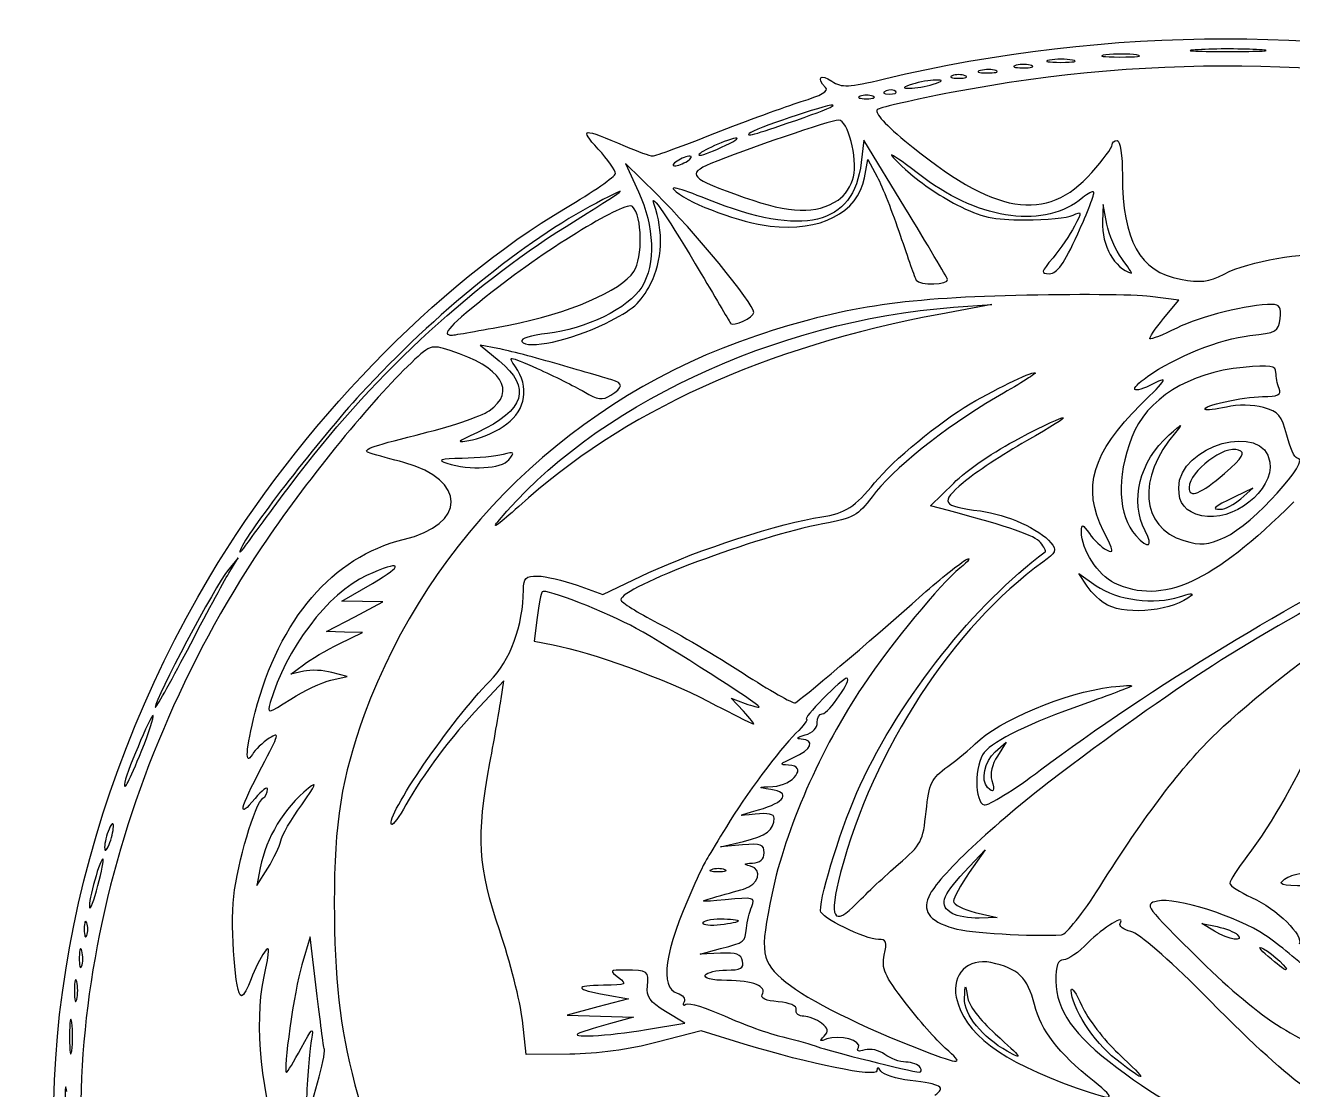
# Model space of a CAD drawing. Extents: x -1 to 102, y -1 to 95.
# Drawn here: x -1.2 to 64.3, y 40.4 to 95.4 of the extents above; entities that cross this region are included whole.
import ezdxf

# ---------------------------------------------------------------- set-up
doc = ezdxf.new("R2010")
doc.units = 0
doc.layers.get('0').update_dxf_attribs({"linetype": 'CONTINUOUS'})

msp = doc.modelspace()

# ---------------------------------------------------------------- linework, layer by layer
at = {"color": 7}
for points in [[(56.238788, 93.86887)], [(62.594419, 94.139616)], [(48.963043, 93.059617)], [(50.815126, 93.3242)], [(52.926758, 93.60196)], [(47.370508, 92.796713)], [(42.608008, 91.73838)], [(43.793122, 91.987588)], [(45.716862, 92.356901)], [(39.058437, 90.642324)], [(35.001237, 89.200932)], [(33.016862, 88.388151)], [(40.809159, 86.370986)], [(53.196535, 84.617839)], [(55.475, 83.347013)], [(46.466514, 82.272523)], [(28.783529, 79.999881)], [(23.785316, 79.914446)], [(23.690298, 74.804548)], [(23.790195, 72.955909)], [(60.78597, 72.24743)], [(12.575632, 71.751553)], [(61.628697, 70.938738)], [(23.211133, 69.742126)], [(59.607487, 70.061808)], [(56.68301, 69.272004)], [(9.311684, 67.089195)], [(54.741268, 65.439449)], [(14.590706, 61.55948)], [(35.911224, 59.962537)], [(4.811846, 57.939461)], [(48.539085, 56.020793)], [(3.346335, 53.99232)], [(11.99394, 53.258045)], [(2.821516, 52.272528)], [(34.273633, 51.786298)], [(46.70905, 49.515591)], [(1.971256, 49.031382)], [(33.810612, 49.018365)], [(60.268945, 48.592833)], [(1.714811, 47.571139)], [(63.04707, 47.278462)], [(1.449246, 45.988674)], [(1.191785, 43.872007)], [(30.900195, 43.506588)], [(49.55332, 42.393539)], [(55.163376, 41.98108)], [(45.055404, 41.556903)], [(13.893328, 40.763153)], [(54.045374, 40.82183)]]:
    msp.add_lwpolyline(points, close=True, dxfattribs=at)
for points in [[(44.261654, 85.989222), (42.144987, 89.47155), (42.005335, 88.311669)], [(42.173398, 87.520495), (42.352092, 88.473023), (42.832266, 87.570691)], [(31.437363, 86.668359), (29.812501, 88.255859), (30.486054, 86.800651)], [(54.703758, 85.13295), (54.508966, 86.139193), (54.478539, 85.266158)], [(57.633661, 80.247506), (58.423334, 81.205516), (56.948446, 81.389791)], [(46.775195, 80.830695), (48.75957, 80.977383), (46.113737, 80.481552)], [(23.227278, 78.699576), (22.301236, 78.875017), (23.293423, 78.056071)], [(46.510612, 70.328099), (45.58457, 70.576153), (46.784178, 71.750013)], [(61.628697, 70.938738), (62.25332, 71.480992), (61.327279, 71.037381)], [(9.311684, 67.089195), (9.796324, 67.882942), (9.244419, 67.221484)], [(27.32832, 66.46518), (28.651237, 65.995463), (31.032487, 67.119095)], [(53.682934, 66.422257), (53.257487, 67.078236), (54.151186, 66.446315)], [(15.025194, 63.442371), (16.215819, 64.029939), (15.289778, 64.050709), (14.363736, 64.071452), (15.818944, 64.840236), (17.274153, 65.60902), (16.215819, 65.629525), (15.157486, 65.650031), (16.744986, 66.564751)], [(25.257796, 64.801872), (25.097099, 63.572882), (26.080417, 63.389476)], [(13.185396, 62.02508), (12.511653, 61.872709), (13.173111, 62.363757)], [(14.590706, 61.559456), (15.422069, 61.74777), (14.640604, 61.962609)], [(23.39074, 60.606903), (23.528493, 61.532945), (22.280781, 60.210028)], [(35.911224, 59.962537), (35.273758, 60.641084), (35.997393, 60.36596)], [(48.93282, 57.853916), (49.502944, 58.357945), (49.043169, 57.643294)], [(35.861133, 53.047614), (34.736654, 52.947012), (35.927279, 53.232979)], [(47.328778, 51.643187), (48.411524, 52.801695), (47.593361, 51.625093)], [(10.937318, 51.875653), (10.753615, 50.949611), (11.325938, 51.855423)], [(47.899675, 49.563769), (49.024154, 49.293367), (48.098112, 49.269634)], [(60.268945, 48.592833), (59.607487, 48.995431), (60.401237, 48.82932)], [(13.850421, 45.525653), (13.523128, 48.303778), (13.086608, 46.84857)], [(34.730036, 47.456998), (33.67832, 47.403967), (34.736654, 47.690492)], [(28.813136, 45.305356), (29.974154, 45.100179), (28.386654, 44.677719), (26.799154, 44.255256), (28.518945, 44.205337), (30.238737, 44.155421), (29.048112, 43.826398)], [(26.932834, 42.237369), (24.685261, 42.218372), (24.488382, 43.98836)], [(30.900195, 43.506588), (32.88457, 43.835566), (31.87994, 44.4495)], [(35.95597, 42.764101), (33.735701, 43.449446), (31.458053, 42.852906)]]:
    msp.add_lwpolyline(points, dxfattribs=at)
for points in [[(43.20332, 92.634962), (54.710243, 95.396348), (67.405782, 95.398237), (77.224197, 92.640023)], [(77.238611, 91.186665), (68.509515, 93.716258), (57.292528, 93.985664), (46.646822, 91.921408)], [(54.651288, 93.87157), (54.175739, 93.812684), (54.501029, 93.763289), (55.374154, 93.761804)], [(56.238788, 93.86887), (55.841212, 93.929241), (55.126837, 93.930456), (54.651288, 93.87157)], [(55.374154, 93.761804), (56.247279, 93.76032), (56.636364, 93.808499), (56.238788, 93.86887)], [(59.419419, 94.140568), (58.504209, 94.088754), (59.184154, 94.045933), (60.930404, 94.04541)], [(62.594419, 94.139616), (61.763376, 94.191952), (60.334626, 94.19238), (59.419419, 94.140568)], [(60.930404, 94.04541), (62.676654, 94.044886), (63.425459, 94.087279), (62.594419, 94.139616)], [(48.169293, 93.069421), (47.911861, 93.002337), (48.058425, 92.943039), (48.494987, 92.937647)], [(48.963043, 93.059618), (48.783912, 93.132093), (48.426725, 93.136505), (48.169293, 93.069421)], [(48.494987, 92.937647), (48.93155, 92.932255), (49.142174, 92.987141), (48.963043, 93.059617)], [(50.021376, 93.334004), (49.763945, 93.266921), (49.910508, 93.207623), (50.34707, 93.20223)], [(50.815126, 93.324201), (50.635995, 93.396677), (50.278808, 93.401088), (50.021376, 93.334004)], [(50.34707, 93.20223), (50.783633, 93.196838), (50.994257, 93.251725), (50.815126, 93.3242)], [(51.736133, 93.60196), (51.408711, 93.538896), (51.676602, 93.487298), (52.331445, 93.487298)], [(52.926758, 93.60196), (52.599336, 93.665024), (52.063555, 93.665024), (51.736133, 93.60196)], [(52.331445, 93.487298), (52.986289, 93.487298), (53.25418, 93.538896), (52.926758, 93.60196)], [(40.164107, 92.194655), (39.669847, 92.688916), (39.889583, 92.902442), (40.491341, 92.512639)], [(40.491341, 92.512639), (41.019034, 92.170814), (41.327078, 92.184708), (43.20332, 92.634962)], [(45.849154, 92.568737), (45.558112, 92.568737), (45.022331, 92.473411), (44.658529, 92.356901)], [(45.716862, 92.356901), (46.240626, 92.52464), (46.268166, 92.568737), (45.849154, 92.568737)], [(46.70905, 92.796713), (46.527149, 92.723314), (46.675977, 92.663261), (47.039779, 92.663261)], [(47.370508, 92.796713), (47.188607, 92.870112), (46.890951, 92.870112), (46.70905, 92.796713)], [(47.039779, 92.663261), (47.403581, 92.663261), (47.552409, 92.723314), (47.370508, 92.796713)], [(38.907336, 91.457624), (39.937161, 91.774336), (40.345159, 92.013605), (40.164107, 92.194655)], [(41.94655, 91.73838), (41.764648, 91.664981), (41.913477, 91.604927), (42.277279, 91.604927)], [(42.608008, 91.73838), (42.426107, 91.811778), (42.128451, 91.811778), (41.94655, 91.73838)], [(42.277279, 91.604927), (42.641081, 91.604927), (42.789909, 91.664981), (42.608008, 91.73838)], [(46.646822, 91.921408), (44.757208, 91.555002), (43.058699, 91.169894), (42.872361, 91.065614)], [(43.286003, 92.008476), (43.074937, 91.924014), (43.13763, 91.861319), (43.445856, 91.848623)], [(43.793122, 91.987587), (43.705201, 92.075506), (43.476997, 92.084905), (43.286003, 92.008476)], [(43.445856, 91.848623), (43.724769, 91.837135), (43.88104, 91.899669), (43.793122, 91.987588)], [(44.658529, 92.356901), (44.134765, 92.189162), (44.107224, 92.145065), (44.526237, 92.145065)], [(44.526237, 92.145065), (44.817279, 92.145065), (45.35306, 92.240391), (45.716862, 92.356901)], [(34.432311, 89.820704), (36.054908, 90.463087), (38.068671, 91.199701), (38.907336, 91.457624)], [(40.537683, 91.278874), (40.171516, 91.304231), (36.42002, 90.030861), (36.215069, 89.811648)], [(39.058437, 90.642324), (40.028434, 90.981594), (40.694097, 91.268042), (40.537683, 91.278874)], [(42.872361, 91.065614), (42.641943, 90.936665), (43.088375, 90.414603), (44.267908, 89.433644)], [(40.83748, 90.504818), (40.447531, 90.504818), (35.915346, 88.959214), (34.238814, 88.254487)], [(36.215069, 89.811648), (36.034464, 89.618478), (36.621609, 89.790008), (39.058437, 90.642324)], [(41.608989, 87.563296), (41.826233, 88.552406), (41.31415, 90.504818), (40.83748, 90.504818)], [(28.406574, 89.009412), (27.401954, 90.106204), (27.567377, 90.123207), (29.80935, 89.153597)], [(31.224799, 88.652734), (31.366336, 88.652734), (32.809717, 89.17832), (34.432311, 89.820704)], [(29.80935, 89.153597), (30.446311, 88.878122), (31.083263, 88.652734), (31.224799, 88.652734)], [(35.398112, 89.545208), (34.648947, 89.358695), (33.273611, 88.669139), (33.67832, 88.68295)], [(33.67832, 88.68295), (33.823841, 88.687916), (34.419154, 88.921008), (35.001237, 89.200932)], [(35.001237, 89.200932), (35.58332, 89.480856), (35.761914, 89.63578), (35.398112, 89.545208)], [(44.267908, 89.433644), (48.887303, 85.591924), (51.583561, 85.136353), (53.929272, 87.80122)], [(53.929272, 87.80122), (54.505675, 88.45605), (54.977279, 89.094119), (54.977279, 89.219152)], [(54.977279, 89.219152), (54.977279, 89.344185), (55.096341, 89.446484), (55.241862, 89.446484)], [(55.241862, 89.446484), (55.391973, 89.446484), (55.507083, 88.673799), (55.507922, 87.660547)], [(29.300316, 87.741135), (29.307115, 87.894598), (28.904941, 88.465323), (28.406574, 89.009412)], [(33.149154, 88.644631), (33.003633, 88.644631), (32.705977, 88.529215), (32.487695, 88.388151)], [(33.016862, 88.388151), (33.235143, 88.529215), (33.294675, 88.644631), (33.149154, 88.644631)], [(45.244742, 87.52057), (43.317247, 88.972247), (43.110264, 89.06543), (44.295782, 87.947785)], [(32.487695, 88.388151), (32.269414, 88.247087), (32.209883, 88.131671), (32.355404, 88.131671)], [(32.355404, 88.131671), (32.500925, 88.131671), (32.798581, 88.247087), (33.016862, 88.388151)], [(34.238814, 88.254487), (32.937048, 87.707291), (33.132757, 87.508537), (35.958994, 86.507554)], [(42.005335, 88.311669), (41.612214, 85.04659), (39.012035, 84.420031), (34.071068, 86.399768)], [(44.295782, 87.947785), (44.896638, 87.381331), (46.087263, 86.564599), (46.941616, 86.132824)], [(26.720628, 85.952601), (28.132648, 86.782831), (29.293508, 87.587671), (29.300316, 87.741135)], [(26.745906, 85.011506), (30.031875, 87.060628), (30.256284, 87.233023), (28.317653, 86.218948)], [(34.071068, 86.399768), (32.482779, 87.036159), (32.003521, 87.153304), (32.432397, 86.800305)], [(37.289258, 85.026913), (39.892004, 84.718656), (41.833747, 85.710008), (42.173398, 87.520495)], [(40.809159, 86.370986), (41.154771, 86.59744), (41.514694, 87.13398), (41.608989, 87.563296)], [(42.832266, 87.570691), (43.096363, 87.074409), (43.631292, 85.715859), (44.021002, 84.551693)], [(53.457546, 86.497411), (51.531319, 84.888128), (48.18679, 85.304792), (45.244742, 87.52057)], [(55.507922, 87.660547), (55.510726, 84.267177), (56.397448, 82.678549), (58.508895, 82.284088)], [(30.486054, 86.800651), (31.317898, 85.00346), (31.385137, 83.064231), (30.657006, 81.870124)], [(31.301201, 86.139193), (31.008487, 86.944945), (32.071527, 85.383674), (33.733221, 82.567318)], [(36.456445, 80.557713), (36.456445, 81.010768), (33.321345, 84.827698), (31.437363, 86.668359)], [(32.432397, 86.800305), (33.249518, 86.127751), (35.772418, 85.20656), (37.289258, 85.026913)], [(35.958994, 86.507554), (38.339416, 85.664466), (39.673541, 85.626901), (40.809159, 86.370986)], [(53.196535, 84.617839), (53.713306, 85.745625), (54.087988, 86.717239), (54.029155, 86.77698)], [(54.029155, 86.77698), (53.970325, 86.836722), (53.7131, 86.710916), (53.457546, 86.497411)], [(8.32627, 66.916385), (12.975234, 74.707234), (20.053545, 82.032537), (26.720628, 85.952601)], [(28.317653, 86.218948), (24.626016, 84.287895), (19.934864, 80.487063), (16.142691, 76.354635)], [(30.184124, 86.035055), (29.853379, 86.3658), (25.900839, 83.963883), (22.927367, 81.625199)], [(30.25063, 82.680628), (30.726864, 83.407453), (30.684692, 85.534487), (30.184124, 86.035055)], [(31.115929, 82.038151), (31.728008, 83.227746), (31.797784, 84.772244), (31.301201, 86.139193)], [(46.466514, 82.272523), (46.418008, 82.401427), (45.42582, 84.073942), (44.261654, 85.989222)], [(46.941616, 86.132824), (48.251372, 85.470897), (48.806195, 85.347595), (50.479362, 85.346611)], [(50.479362, 85.346611), (51.570768, 85.345976), (52.68413, 85.452095), (52.953497, 85.582448)], [(52.953497, 85.582448), (53.418632, 85.807538), (53.422442, 85.779202), (53.02925, 85.018854)], [(54.478539, 85.266158), (54.43501, 84.017151), (55.095603, 82.836885), (55.977388, 82.588206)], [(12.575632, 71.751553), (16.485951, 76.998931), (21.657939, 81.838663), (26.745906, 85.011506)], [(44.021002, 84.551693), (44.410709, 83.387526), (44.780136, 82.345729), (44.841951, 82.236589)], [(51.741509, 82.567318), (52.127208, 82.567318), (52.49345, 83.08345), (53.196535, 84.617839)], [(53.02925, 85.018854), (52.801546, 84.578524), (52.30268, 83.846794), (51.920659, 83.392786)], [(55.475, 83.347013), (55.157952, 83.775845), (54.810893, 84.579517), (54.703758, 85.13295)], [(51.920659, 83.392786), (51.283825, 82.635953), (51.268929, 82.567318), (51.741509, 82.567318)], [(55.977388, 82.588206), (56.018123, 82.576718), (55.79205, 82.91818), (55.475, 83.347013)], [(60.765534, 82.550697), (62.093525, 83.228188), (64.882919, 83.708008), (66.277606, 83.498861)], [(23.785316, 79.914446), (26.873668, 80.513123), (29.592664, 81.676443), (30.25063, 82.680628)], [(33.733221, 82.567318), (34.548889, 81.18487), (35.232605, 80.028733), (35.252591, 79.998124)], [(58.508895, 82.284088), (59.554496, 82.088748), (59.95212, 82.135725), (60.765534, 82.550697)], [(28.783529, 79.999881), (30.20908, 80.702502), (30.608132, 81.051231), (31.115929, 82.038151)], [(44.841951, 82.236589), (45.001736, 81.954471), (46.57312, 81.989229), (46.466514, 82.272523)], [(22.927367, 81.625199), (20.714331, 79.884609), (20.253382, 79.392318), (20.836646, 79.392318)], [(30.657006, 81.870124), (30.004745, 80.80044), (27.707783, 79.671485), (25.778554, 79.472371)], [(49.999897, 81.440628), (43.99176, 81.29416), (41.001143, 80.829863), (36.589309, 79.358618)], [(56.948446, 81.389791), (56.137257, 81.491142), (53.010409, 81.514019), (49.999897, 81.440628)], [(23.211133, 69.742126), (28.083214, 75.681274), (37.581978, 80.151119), (46.775195, 80.830695)], [(63.245529, 80.979818), (62.037285, 80.979818), (59.501005, 80.351913), (58.314095, 79.758947)], [(63.659956, 80.252214), (63.725055, 80.817971), (63.632871, 80.979818), (63.245529, 80.979818)], [(46.113737, 80.481552), (36.98562, 78.770935), (29.656651, 75.4299), (24.296684, 70.535876)], [(24.456013, 79.066073), (24.727314, 78.627096), (26.988027, 79.114921), (28.783529, 79.999881)], [(35.252591, 79.998124), (35.378954, 79.8046), (36.456445, 80.305451), (36.456445, 80.557713)], [(56.932346, 79.20114), (56.88375, 79.249736), (57.199342, 79.7206), (57.633661, 80.247506)], [(62.098973, 79.365752), (63.467906, 79.51296), (63.582375, 79.577967), (63.659956, 80.252214)], [(36.589309, 79.358618), (27.187991, 76.223494), (19.682065, 68.973155), (16.31694, 59.776553)], [(20.836646, 79.392318), (20.977007, 79.392318), (22.303908, 79.627275), (23.785316, 79.914446)], [(25.778554, 79.472371), (24.936441, 79.385458), (24.36678, 79.210452), (24.456013, 79.066073)], [(56.80084, 77.255341), (58.207794, 78.257181), (60.581051, 79.202523), (62.098973, 79.365752)], [(58.314095, 79.758947), (57.602729, 79.403557), (56.980942, 79.152544), (56.932346, 79.20114)], [(20.753513, 78.595698), (19.744485, 78.918543), (19.723848, 78.910808), (18.545081, 77.76789)], [(26.402278, 77.869768), (25.165351, 78.22967), (23.736601, 78.603084), (23.227278, 78.699576)], [(22.764249, 75.481003), (24.22672, 76.5016), (23.427075, 77.740277), (20.753513, 78.595698)], [(23.293423, 78.056071), (24.973901, 76.669016), (24.622471, 75.520863), (22.164187, 74.366765)], [(24.13497, 77.750725), (23.722125, 78.340144), (23.72857, 78.339644), (25.25945, 77.663458)], [(18.545081, 77.76789), (16.48353, 75.769039), (13.200556, 71.703397), (11.016929, 68.445018)], [(23.690298, 74.804548), (24.670371, 75.540774), (24.849872, 76.73006), (24.13497, 77.750725)], [(25.25945, 77.663458), (26.106286, 77.289412), (27.190245, 76.753055), (27.668244, 76.471554)], [(29.114258, 77.082375), (28.859596, 77.155538), (27.639206, 77.509865), (26.402278, 77.869768)], [(47.638922, 75.840473), (49.152188, 76.727373), (51.008529, 77.603139), (51.008529, 77.430152)], [(51.008529, 77.430152), (51.008529, 77.384458), (50.077799, 76.806281), (48.940241, 76.145315)], [(61.746985, 77.722873), (58.933855, 77.460179), (56.742248, 76.086908), (55.990067, 74.115566)], [(63.443945, 77.467842), (63.443945, 77.816272), (63.176917, 77.856403), (61.746985, 77.722873)], [(63.604545, 76.635832), (63.516214, 76.866016), (63.443945, 77.24042), (63.443945, 77.467842)], [(29.057306, 76.284462), (29.699524, 76.685533), (29.715518, 76.909634), (29.114258, 77.082375)], [(57.135503, 76.891587), (55.985839, 76.308354), (55.782025, 76.529882), (56.80084, 77.255341)], [(56.466743, 75.810425), (57.807103, 77.130613), (57.898763, 77.278794), (57.135503, 76.891587)], [(16.142691, 76.354635), (14.002765, 74.022702), (10.459333, 69.466312), (9.965916, 68.412109)], [(27.668244, 76.471554), (28.386397, 76.048621), (28.627636, 76.016128), (29.057306, 76.284462)], [(48.940241, 76.145315), (46.324647, 74.625551), (43.583429, 72.431082), (42.562719, 71.039821)], [(59.788541, 75.551193), (59.602576, 75.737158), (61.725027, 76.214368), (62.744649, 76.215842)], [(62.744649, 76.215842), (63.566183, 76.217033), (63.733833, 76.298914), (63.604545, 76.635832)], [(18.99841, 74.226773), (20.669439, 74.637329), (22.364067, 75.201733), (22.764249, 75.481003)], [(42.699006, 71.757161), (43.632173, 72.910144), (46.052169, 74.910502), (47.638922, 75.840473)], [(50.131872, 74.041429), (53.009702, 75.53864), (53.268224, 75.463891), (50.540486, 73.923282)], [(54.537509, 69.264347), (53.401288, 71.508672), (53.933828, 73.315637), (56.466743, 75.810425)], [(60.884715, 75.677847), (60.335933, 75.554076), (59.842654, 75.497082), (59.788541, 75.551193)], [(62.794788, 75.650991), (62.260977, 75.798383), (61.468558, 75.809525), (60.884715, 75.677847)], [(64.003793, 74.220707), (63.746261, 75.24346), (63.58658, 75.432366), (62.794788, 75.650991)], [(21.904361, 73.984315), (22.413684, 74.080171), (23.217356, 74.449276), (23.690298, 74.804548)], [(57.920295, 74.232943), (58.600919, 74.838926), (58.678538, 74.870221), (58.248412, 74.365234)], [(58.416862, 71.499241), (58.416862, 73.706027), (62.831633, 74.947938), (63.133624, 72.826105)], [(16.61716, 73.292461), (16.103268, 73.439394), (16.621897, 73.642888), (18.99841, 74.226773)], [(22.164187, 74.366765), (21.017978, 73.82865), (21.009289, 73.81586), (21.904361, 73.984315)], [(46.784178, 71.750013), (47.443964, 72.395636), (48.950425, 73.426773), (50.131872, 74.041429)], [(55.990067, 74.115566), (55.189477, 72.017349), (55.270522, 70.065164), (56.200897, 69.03711)], [(56.68301, 69.272004), (55.875177, 70.820617), (56.385402, 72.866378), (57.920295, 74.232943)], [(58.248412, 74.365234), (56.238606, 72.005634), (56.436316, 69.450381), (58.680726, 68.77794)], [(64.542998, 73.042318), (64.409632, 73.042318), (64.166991, 73.572593), (64.003793, 74.220707)], [(23.790195, 72.955909), (24.116233, 73.353447), (24.085763, 73.380838), (23.491861, 73.224105)], [(50.540486, 73.923282), (49.337177, 73.243661), (47.867533, 72.272363), (47.274607, 71.764842)], [(61.511532, 73.455865), (60.787457, 73.733718), (58.975866, 72.362921), (58.954442, 71.520964)], [(60.78597, 72.24743), (61.760304, 73.102833), (61.885994, 73.31217), (61.511532, 73.455865)], [(18.362799, 72.808995), (17.764039, 72.971586), (16.978502, 73.189145), (16.61716, 73.292461)], [(18.332478, 68.828042), (21.621678, 69.619994), (21.63919, 71.919307), (18.362799, 72.808995)], [(21.375194, 73.019557), (20.245074, 72.996268), (20.067753, 72.942247), (20.581444, 72.777734)], [(20.581444, 72.777734), (21.785658, 72.392078), (23.40135, 72.481793), (23.790195, 72.955909)], [(23.491861, 73.224105), (23.128059, 73.128096), (22.175559, 73.03605), (21.375194, 73.019557)], [(63.133624, 72.826105), (63.340552, 71.372193), (61.185721, 69.682924), (59.607487, 70.061808)], [(60.815376, 68.949062), (62.215593, 69.580472), (65.368204, 73.042318), (64.542998, 73.042318)], [(58.954442, 71.520964), (58.93952, 70.934364), (59.579465, 71.188195), (60.78597, 72.24743)], [(10.188905, 68.531637), (10.44777, 68.888417), (11.521796, 70.33738), (12.575632, 71.751553)], [(39.966575, 70.00418), (41.16115, 70.183318), (41.710412, 70.535695), (42.699006, 71.757161)], [(47.274607, 71.764842), (46.058167, 70.723615), (46.15447, 70.565733), (48.165105, 70.304924)], [(59.607487, 70.061808), (58.75447, 70.26659), (58.416862, 70.674183), (58.416862, 71.499241)], [(42.562719, 71.039821), (41.846561, 70.063676), (41.609955, 69.933329), (40.02364, 69.641039)], [(64.365111, 70.771151), (60.155175, 66.578385), (57.571733, 65.409389), (55.103855, 66.580472)], [(61.327279, 71.037381), (60.177421, 70.486554), (60.074146, 70.396484), (60.592412, 70.396484)], [(60.592412, 70.396484), (60.818824, 70.396484), (61.285152, 70.640499), (61.628697, 70.938738)], [(24.296684, 70.535876), (23.344708, 69.666656), (22.85621, 69.309469), (23.211133, 69.742126)], [(51.275951, 68.673274), (50.978697, 69.031443), (49.721532, 69.46801), (46.510612, 70.328099)], [(48.165105, 70.304924), (49.53912, 70.126694), (51.228916, 69.367551), (51.809917, 68.66749)], [(40.02364, 69.641039), (36.658881, 69.021058), (29.57503, 66.359966), (29.578414, 65.717227)], [(31.032487, 67.119095), (33.493104, 68.280179), (37.847855, 69.686459), (39.966575, 70.00418)], [(53.389779, 69.238572), (53.389779, 69.659993), (53.441293, 69.646929), (53.800222, 69.134487)], [(10.681001, 59.907255), (11.916761, 64.70977), (14.698609, 67.953099), (18.332478, 68.828042)], [(55.103855, 66.580472), (54.228651, 66.995786), (53.389779, 68.296663), (53.389779, 69.238572)], [(53.800222, 69.134487), (54.025967, 68.81219), (54.423384, 68.434654), (54.683369, 68.295512)], [(54.683369, 68.295512), (55.09291, 68.076334), (55.07342, 68.205787), (54.537509, 69.264347)], [(56.200897, 69.03711), (56.857847, 68.311189), (57.118078, 68.43798), (56.68301, 69.272004)], [(58.680726, 68.77794), (59.585074, 68.506991), (59.889086, 68.531362), (60.815376, 68.949062)], [(11.016929, 68.445018), (3.002988, 56.486713), (-0.212948, 41.591521), (2.721543, 30.023422)], [(9.965916, 68.412109), (9.804965, 68.068227), (9.883044, 68.110079), (10.188905, 68.531637)], [(41.953204, 56.144713), (44.032255, 60.644807), (47.909567, 65.532257), (51.509253, 68.190345)], [(51.273101, 56.922607), (56.981294, 61.192749), (64.563117, 65.799041), (70.194509, 68.418197)], [(51.509253, 68.190345), (51.566371, 68.23252), (51.461384, 68.449841), (51.275951, 68.673274)], [(51.809917, 68.66749), (52.135635, 68.27502), (52.086896, 68.156812), (51.395342, 67.661988)], [(60.38228, 58.847493), (64.00455, 62.337704), (71.759982, 67.623552), (74.443529, 68.431182)], [(16.744986, 66.564751), (18.445669, 67.544685), (18.253505, 67.799003), (16.435937, 66.973757)], [(51.395342, 67.661988), (46.777272, 64.357668), (42.599221, 57.948679), (40.940712, 51.624939)], [(45.172815, 65.983683), (46.126884, 66.830863), (47.145612, 67.644193), (47.436654, 67.791087)], [(47.436654, 67.791087), (47.727695, 67.937983), (47.580524, 67.743517), (47.109602, 67.358945)], [(69.308594, 67.505556), (62.202806, 63.799291), (58.987841, 61.763256), (52.199143, 56.670154)], [(1.011004, 31.195338), (-1.206118, 42.074931), (1.558503, 55.574798), (8.32627, 66.916385)], [(9.244419, 67.221484), (8.654639, 66.514636), (5.495667, 60.558664), (5.506907, 60.174727)], [(7.170329, 63.120445), (8.081522, 64.866695), (9.045132, 66.652632), (9.311684, 67.089195)], [(16.435937, 66.973757), (14.450781, 66.072422), (12.232229, 63.146821), (11.452131, 60.401629)], [(24.546062, 66.229299), (24.54958, 66.848355), (24.658742, 66.955263), (25.277798, 66.945899)], [(25.277798, 66.945899), (25.677981, 66.93984), (26.600716, 66.723522), (27.32832, 66.46518)], [(47.109602, 67.358945), (46.092176, 66.528074), (43.592679, 63.49193), (42.088194, 61.259434)], [(22.809511, 61.511934), (23.851062, 62.553604), (24.535748, 64.413564), (24.546062, 66.229299)], [(30.371029, 64.238169), (28.876919, 65.068098), (25.665548, 66.320331), (25.507174, 66.134768)], [(54.741268, 65.439449), (54.393179, 65.619204), (53.916929, 66.061468), (53.682934, 66.422257)], [(54.151186, 66.446315), (55.205416, 65.700889), (57.202284, 65.43552), (58.459473, 65.873778)], [(25.507174, 66.134768), (25.4584, 66.077618), (25.34618, 65.477816), (25.257796, 64.801872)], [(29.578414, 65.717227), (29.578943, 65.598683), (30.442241, 65.058184), (31.496643, 64.516116)], [(38.587445, 60.397223), (38.817558, 60.480408), (42.347422, 63.474843), (45.172815, 65.983683)], [(59.07228, 65.941869), (58.226478, 65.17092), (55.805173, 64.890036), (54.741268, 65.439449)], [(58.459473, 65.873778), (58.938716, 66.040844), (59.21448, 66.071485), (59.07228, 65.941869)], [(36.721029, 60.189372), (36.721029, 60.330837), (32.093297, 63.281504), (30.371029, 64.238169)], [(31.496643, 64.516116), (32.551045, 63.974046), (34.529654, 62.80813), (35.893555, 61.925187)], [(5.506907, 60.174727), (5.510585, 60.048622), (6.259138, 61.374195), (7.170329, 63.120445)], [(13.173111, 62.363757), (13.536913, 62.633834), (14.370351, 63.119209), (15.025194, 63.442371)], [(26.080417, 63.389476), (28.013425, 63.028931), (31.863993, 61.626927), (34.075195, 60.478548)], [(14.640604, 61.962609), (14.210799, 62.08077), (13.555955, 62.108882), (13.185396, 62.02508)], [(35.893555, 61.925187), (37.257456, 61.042246), (38.469705, 60.354662), (38.587445, 60.397223)], [(39.991572, 59.824353), (40.321902, 59.836629), (41.582327, 61.665236), (41.260461, 61.665236)], [(41.260461, 61.665236), (41.151172, 61.665236), (40.596709, 61.188986), (40.02832, 60.606903)], [(12.520178, 60.58531), (13.20172, 61.017531), (14.133459, 61.455906), (14.590706, 61.55948)], [(17.727863, 54.111874), (17.365016, 54.474721), (20.855542, 59.55774), (22.809511, 61.511934)], [(42.088194, 61.259434), (39.92344, 58.047168), (38.069938, 53.818049), (37.395756, 50.552736)], [(47.899489, 58.270513), (49.111683, 59.47995), (52.548502, 60.918236), (54.932985, 61.213981)], [(55.981825, 61.25867), (55.928204, 61.205049), (54.817042, 60.784846), (53.512577, 60.324884)], [(54.932985, 61.213981), (55.563466, 61.292182), (56.035443, 61.31229), (55.981825, 61.25867)], [(11.452131, 60.401629), (11.285738, 59.816077), (11.315217, 59.821146), (12.520178, 60.58531)], [(22.813506, 57.299611), (23.055222, 58.609299), (23.314976, 60.09758), (23.39074, 60.606903)], [(34.075195, 60.478548), (35.312122, 59.836156), (36.374673, 59.304584), (36.436419, 59.297274)], [(35.997393, 60.36596), (36.395393, 60.21464), (36.721029, 60.135177), (36.721029, 60.189372)], [(40.02832, 60.606903), (39.459932, 60.02482), (39.077498, 59.54857), (39.178465, 59.54857)], [(53.512577, 60.324884), (50.743556, 59.348513), (48.872389, 58.442921), (48.367844, 57.834982)], [(5.400163, 59.736797), (5.301757, 59.835201), (3.912694, 56.527152), (3.912694, 56.194396)], [(4.811846, 57.939461), (5.189954, 58.873459), (5.454697, 59.682261), (5.400163, 59.736797)], [(10.529185, 57.728186), (10.125325, 57.036978), (10.193231, 58.011634), (10.681001, 59.907255)], [(16.31694, 59.776553), (15.142249, 56.566223), (14.759899, 54.172628), (14.765852, 50.06644)], [(22.280781, 60.210028), (20.810341, 58.650955), (19.335807, 56.683624), (18.465579, 55.119759)], [(36.436419, 59.297274), (36.498168, 59.289971), (36.261828, 59.589334), (35.911224, 59.962537)], [(39.726989, 59.368457), (39.706775, 59.613041), (39.82584, 59.818193), (39.991572, 59.824353)], [(39.178465, 59.54857), (39.279436, 59.54857), (39.032744, 59.221148), (38.630262, 58.820965)], [(39.102279, 58.733373), (39.496132, 58.846739), (39.74887, 59.103673), (39.726989, 59.368457)], [(11.401564, 58.564291), (11.059479, 58.340149), (10.666909, 57.963903), (10.529185, 57.728186)], [(11.017781, 57.077382), (11.926897, 58.789795), (11.963772, 58.932665), (11.401564, 58.564291)], [(38.630262, 58.820965), (37.747271, 57.943017), (36.020428, 55.623203), (35.035876, 53.99232)], [(38.506966, 57.561779), (39.437702, 57.966314), (39.648794, 58.474179), (38.903841, 58.51661)], [(38.903841, 58.51661), (38.6076, 58.53349), (38.679078, 58.611561), (39.102279, 58.733373)], [(54.332206, 50.883465), (56.646395, 54.560322), (58.594998, 57.125373), (60.38228, 58.847493)], [(65.429008, 58.607627), (64.75838, 56.832696), (63.246839, 54.167339), (61.939929, 52.455191)], [(3.912694, 56.194396), (3.912694, 55.839868), (4.142175, 56.285238), (4.811846, 57.939461)], [(46.483894, 57.107757), (47.007912, 57.493292), (47.644931, 58.016532), (47.899489, 58.270513)], [(48.367844, 57.834982), (47.856902, 57.219334), (47.853111, 55.221574), (48.362685, 55.120789)], [(48.539085, 56.020793), (48.173013, 56.386862), (48.383883, 57.36862), (48.93282, 57.853916)], [(10.667763, 55.447528), (9.733911, 54.308256), (9.860435, 54.897409), (11.017781, 57.077382)], [(23.315712, 48.618569), (22.193156, 51.908969), (22.103772, 53.454038), (22.813506, 57.299611)], [(37.439325, 56.069344), (38.500905, 56.118821), (39.264296, 57.160332), (38.251691, 57.177675)], [(38.251691, 57.177675), (37.735841, 57.186513), (37.773322, 57.242906), (38.506966, 57.561779)], [(45.360108, 54.770499), (45.515591, 56.258076), (45.617723, 56.470492), (46.483894, 57.107757)], [(49.043169, 57.643294), (48.766651, 57.213487), (48.651975, 56.71257), (48.755459, 56.386524)], [(13.081602, 55.130359), (13.826145, 56.162755), (13.91286, 56.373866), (13.429236, 55.976695)], [(52.199143, 56.670154), (49.195815, 54.416963), (46.103148, 51.548549), (45.569952, 50.521656)], [(48.362685, 55.120789), (48.580966, 55.077617), (49.890654, 55.888435), (51.273101, 56.922607)], [(48.755459, 56.386524), (48.930938, 55.83364), (48.854849, 55.705028), (48.539085, 56.020793)], [(11.319705, 55.926165), (11.318911, 56.099477), (11.025607, 55.88409), (10.667763, 55.447528)], [(13.429236, 55.976695), (12.147313, 54.923928), (11.248622, 53.444918), (10.937318, 51.875653)], [(11.077053, 55.460268), (11.211234, 55.543199), (11.32043, 55.752852), (11.319705, 55.926165)], [(37.332028, 55.917962), (36.613362, 56.025997), (36.616918, 56.031014), (37.439325, 56.069344)], [(36.701624, 54.863434), (38.080876, 55.258375), (38.380921, 55.760287), (37.332028, 55.917962)], [(39.896029, 49.646835), (39.896029, 50.551268), (41.043442, 54.175538), (41.953204, 56.144713)], [(9.568634, 50.386755), (9.747344, 52.108253), (10.668951, 55.208048), (11.077053, 55.460268)], [(11.99394, 53.258045), (12.046563, 53.531291), (12.53601, 54.373833), (13.081602, 55.130359)], [(18.465579, 55.119759), (18.122333, 54.502923), (17.790363, 54.049374), (17.727863, 54.111874)], [(36.522591, 54.640432), (35.549478, 54.530223), (35.55292, 54.534512), (36.701624, 54.863434)], [(35.927279, 53.232979), (37.100372, 53.514733), (37.502761, 53.821137), (37.510728, 54.438706)], [(37.510728, 54.438706), (37.5134, 54.645658), (37.176329, 54.714471), (36.522591, 54.640432)], [(43.931618, 52.049008), (45.116522, 53.071591), (45.198951, 53.228632), (45.360108, 54.770499)], [(3.118944, 53.860028), (2.993878, 53.568986), (2.891553, 53.152268), (2.891553, 52.933986)], [(3.346335, 53.99232), (3.346335, 54.242478), (3.262272, 54.193572), (3.118944, 53.860028)], [(3.118944, 53.066278), (3.24401, 53.35732), (3.346335, 53.774038), (3.346335, 53.99232)], [(35.035876, 53.99232), (34.640552, 53.337476), (34.206098, 52.623101), (34.070422, 52.40482)], [(11.325938, 51.855423), (11.640718, 52.35362), (11.941317, 52.9848), (11.99394, 53.258045)], [(36.985612, 52.644225), (36.985612, 53.076546), (36.825708, 53.133911), (35.861133, 53.047614)], [(2.821516, 52.272528), (2.783204, 52.720285), (2.101063, 50.454536), (2.104603, 49.891278)], [(2.891553, 52.933986), (2.891553, 52.683828), (2.975614, 52.732734), (3.118944, 53.066278)], [(36.3903, 52.109545), (36.788569, 52.130076), (36.985612, 52.307053), (36.985612, 52.644225)], [(61.939929, 52.455191), (61.457451, 51.823112), (61.062695, 51.201582), (61.062695, 51.074018)], [(2.476041, 50.685028), (2.678503, 51.412632), (2.833967, 52.127007), (2.821516, 52.272528)], [(34.070422, 52.40482), (33.934749, 52.186538), (33.585801, 51.472163), (33.294987, 50.81732)], [(34.604362, 51.652845), (34.24056, 51.652845), (34.091732, 51.7129), (34.273633, 51.786298)], [(34.273633, 51.786298), (34.455534, 51.859696), (34.75319, 51.859696), (34.935091, 51.786298)], [(34.935091, 51.786298), (35.116992, 51.7129), (34.968164, 51.652845), (34.604362, 51.652845)], [(36.273113, 51.954943), (35.894791, 52.052987), (35.919254, 52.085259), (36.3903, 52.109545)], [(35.924707, 50.772155), (36.716909, 50.998665), (36.947139, 51.780265), (36.273113, 51.954943)], [(41.797719, 50.060434), (42.279758, 50.557287), (43.240013, 51.452145), (43.931618, 52.049008)], [(40.940712, 51.624939), (40.312639, 49.230153), (40.557865, 48.782483), (41.797719, 50.060434)], [(46.70905, 49.515596), (46.009573, 49.923004), (46.140195, 50.371441), (47.328778, 51.643187)], [(47.593361, 51.625093), (47.143368, 50.977961), (46.775195, 50.310267), (46.775195, 50.14133)], [(64.991483, 50.934496), (63.688219, 50.947222), (63.513949, 51.00198), (63.89093, 51.28034)], [(63.89093, 51.28034), (64.279298, 51.567109), (65.124573, 51.69948), (66.618945, 51.707555)], [(2.104603, 49.891278), (2.106455, 49.600236), (2.273579, 49.957424), (2.476041, 50.685028)], [(33.294987, 50.81732), (31.834714, 47.529155), (31.561926, 45.687189), (32.491537, 45.392142)], [(34.339779, 50.325663), (34.849102, 50.46762), (35.56232, 50.668542), (35.924707, 50.772155)], [(37.395756, 50.552736), (36.748572, 47.418191), (36.809238, 47.02842), (38.110091, 45.963229)], [(45.569952, 50.521656), (45.116985, 49.649279), (45.461788, 49.140663), (46.775185, 48.743825)], [(52.363195, 48.408693), (52.601021, 48.42388), (53.47753, 49.525531), (54.332206, 50.883465)], [(61.062695, 51.074018), (61.062695, 50.946452), (61.568711, 50.613863), (62.187175, 50.334931)], [(9.966012, 45.26107), (9.651224, 45.26107), (9.388429, 48.65084), (9.568634, 50.386755)], [(14.765852, 50.06644), (14.771647, 46.065379), (15.030608, 43.7867), (15.835214, 40.6566)], [(34.979375, 50.219491), (33.673751, 50.092793), (33.567531, 50.110427), (34.339779, 50.325663)], [(36.344196, 49.866764), (36.531857, 50.33836), (36.442454, 50.361466), (34.979375, 50.219491)], [(36.070762, 48.758134), (36.110701, 49.090321), (36.233748, 49.589206), (36.344196, 49.866764)], [(46.775195, 50.14133), (46.775195, 49.972394), (47.281211, 49.712491), (47.899675, 49.563769)], [(57.312941, 50.145849), (56.60613, 49.990608), (56.668927, 49.904367), (59.551819, 47.071187)], [(62.910196, 48.369284), (61.415115, 49.371557), (58.295622, 50.361681), (57.312941, 50.145849)], [(62.187175, 50.334931), (63.484593, 49.749781), (64.90888, 48.350744), (64.643807, 47.921847)], [(1.971256, 49.031382), (1.897858, 49.213283), (1.837803, 49.064455), (1.837803, 48.700653)], [(33.810612, 49.018365), (33.810612, 49.134665), (34.227331, 49.22982), (34.736654, 49.22982)], [(34.736654, 49.22982), (35.245977, 49.22982), (35.662695, 49.183314), (35.662695, 49.126476)], [(42.893615, 48.169219), (42.197925, 48.165964), (39.896029, 49.300646), (39.896029, 49.646835)], [(48.098112, 49.269634), (47.588789, 49.25659), (46.963711, 49.367263), (46.70905, 49.515591)], [(55.389724, 48.99043), (55.718316, 49.522102), (54.517197, 48.799096), (53.725183, 47.988471)], [(1.837803, 48.700653), (1.837803, 48.336851), (1.897858, 48.188023), (1.971256, 48.369924)], [(1.971256, 48.369924), (2.044654, 48.551825), (2.044654, 48.849481), (1.971256, 49.031382)], [(24.488382, 43.98836), (24.380099, 44.961855), (23.852398, 47.045449), (23.315712, 48.618569)], [(34.736654, 48.915021), (34.227331, 48.855559), (33.810612, 48.902056), (33.810612, 49.018365)], [(35.662695, 49.126476), (35.662695, 49.069636), (35.245977, 48.974481), (34.736654, 48.915021)], [(34.736654, 47.690492), (36.015451, 48.036708), (35.980677, 48.008876), (36.070762, 48.758134)], [(46.775185, 48.743825), (47.553086, 48.508782), (50.841974, 48.311538), (52.363195, 48.408693)], [(55.950699, 48.580111), (55.562849, 48.677457), (55.31041, 48.862099), (55.389724, 48.99043)], [(59.593512, 45.443034), (57.917932, 47.131425), (56.352924, 48.47916), (55.950699, 48.580111)], [(61.446341, 48.417348), (61.854016, 48.018584), (61.004368, 48.145218), (60.268945, 48.592833)], [(60.401237, 48.82932), (60.8378, 48.737957), (61.308096, 48.552571), (61.446341, 48.417348)], [(1.714798, 47.571139), (1.647715, 47.82857), (1.588417, 47.682007), (1.583025, 47.245445)], [(11.124979, 46.167844), (11.446723, 47.680676), (11.451269, 47.913809), (11.151014, 47.503196)], [(43.199386, 47.359824), (43.347735, 48.035247), (43.296409, 48.171105), (42.893615, 48.169219)], [(53.725183, 47.988471), (53.254809, 47.507046), (52.689263, 47.113153), (52.468412, 47.113153)], [(63.04707, 47.278462), (62.57132, 47.683304), (62.474038, 47.844279), (62.804246, 47.680266)], [(65.362175, 46.358355), (64.670951, 47.023681), (63.567561, 47.928599), (62.910196, 48.369284)], [(1.583025, 47.245445), (1.577627, 46.808882), (1.632518, 46.598258), (1.704995, 46.777389)], [(1.704995, 46.777389), (1.77747, 46.95652), (1.78188, 47.313707), (1.714811, 47.571139)], [(11.151014, 47.503196), (10.950952, 47.229593), (10.645314, 46.613186), (10.471824, 46.133404)], [(35.873918, 47.047007), (35.802393, 47.406351), (35.54626, 47.498153), (34.730036, 47.456998)], [(44.27564, 44.912428), (43.198217, 46.317241), (43.046282, 46.662742), (43.199386, 47.359824)], [(48.710662, 46.972127), (47.51705, 47.220719), (46.666846, 46.369092), (46.919224, 45.177686)], [(62.804246, 47.680266), (63.289241, 47.439376), (64.198926, 46.568439), (63.939362, 46.593501)], [(63.939362, 46.593501), (63.885165, 46.598739), (63.483633, 46.906968), (63.04707, 47.278462)], [(13.086608, 46.84857), (12.701182, 45.563692), (12.090629, 41.29232), (12.292395, 41.29232)], [(29.791292, 46.583986), (28.992097, 46.583986), (28.97442, 46.563217), (29.460563, 46.195525)], [(30.953898, 45.757566), (31.042163, 46.537152), (30.976282, 46.583986), (29.791292, 46.583986)], [(33.942904, 46.319403), (34.032841, 46.464924), (34.524847, 46.583986), (35.036252, 46.583986)], [(35.036252, 46.583986), (35.780522, 46.583986), (35.947689, 46.676387), (35.873918, 47.047007)], [(50.965843, 44.798689), (50.606219, 46.201867), (50.109226, 46.680848), (48.710662, 46.972127)], [(52.468412, 47.113153), (52.173195, 47.113153), (52.066862, 46.819145), (52.066862, 46.002895)], [(59.551819, 47.071187), (62.649793, 44.026632), (64.989525, 42.538867), (67.258663, 42.170636)], [(1.449246, 45.988674), (1.382695, 46.243335), (1.328244, 46.034976), (1.328244, 45.525653)], [(1.449246, 45.062632), (1.515794, 45.317294), (1.515794, 45.734012), (1.449246, 45.988674)], [(10.471824, 46.133404), (10.298331, 45.653619), (10.070715, 45.26107), (9.966012, 45.26107)], [(12.10172, 36.744815), (10.989534, 40.216836), (10.619197, 43.789645), (11.124979, 46.167844)], [(29.460563, 46.195525), (29.934868, 45.836779), (29.874647, 45.806421), (28.673285, 45.79865)], [(35.051767, 46.050769), (34.271783, 46.05315), (33.842664, 46.157211), (33.942904, 46.319403)], [(36.881678, 45.306954), (37.155514, 45.750033), (36.426423, 46.04639), (35.051767, 46.050769)], [(38.110091, 45.963229), (39.240262, 45.037801), (42.043051, 43.637301), (45.12759, 42.456719)], [(47.344005, 45.114535), (47.38256, 45.900327), (47.386653, 45.902798), (47.492949, 45.20447)], [(52.066862, 46.002895), (52.066862, 44.528036), (52.994965, 43.217706), (55.220166, 41.550947)], [(1.328244, 45.525653), (1.328244, 45.01633), (1.382695, 44.807971), (1.449246, 45.062632)], [(14.250722, 42.482945), (14.210566, 42.628465), (14.03043, 43.997684), (13.850421, 45.525653)], [(28.673285, 45.79865), (27.138186, 45.788728), (27.194105, 45.591476), (28.813136, 45.305356)], [(31.87994, 44.4495), (31.071418, 44.943596), (30.890652, 45.198932), (30.953898, 45.757566)], [(32.491537, 45.392142), (32.784693, 45.299098), (32.94489, 45.094086), (32.847531, 44.936558)], [(37.707676, 44.946641), (37.093858, 44.997365), (36.776028, 45.136006), (36.881678, 45.306954)], [(55.163376, 41.98108), (54.018947, 42.8727), (52.853214, 44.680439), (52.866422, 45.543041)], [(52.866422, 45.543041), (52.869624, 45.751761), (53.114874, 45.386747), (53.411435, 44.731903)], [(68.592764, 38.792536), (65.863512, 39.503228), (64.455942, 40.543432), (59.593512, 45.443034)], [(32.847531, 44.936558), (32.748956, 44.777057), (32.792554, 44.725566), (32.945922, 44.820351)], [(32.945922, 44.820351), (33.097393, 44.913965), (33.994376, 44.640042), (34.939216, 44.211629)], [(38.639258, 44.533465), (38.680678, 44.740563), (38.332436, 44.895016), (37.707676, 44.946641)], [(46.351119, 42.556208), (45.899594, 42.952477), (44.965628, 44.012773), (44.27564, 44.912428)], [(46.919224, 45.177686), (47.314109, 43.313535), (49.193876, 41.898001), (53.125195, 40.504361)], [(49.55332, 42.393539), (48.283791, 43.092587), (47.304007, 44.299291), (47.344005, 45.114535)], [(47.492949, 45.20447), (47.560331, 44.761811), (48.11422, 44.026108), (48.93713, 43.286241)], [(54.045374, 40.82183), (52.14742, 42.359038), (51.315895, 43.432857), (50.965843, 44.798689)], [(53.411435, 44.731903), (53.707993, 44.077059), (54.55235, 42.975731), (55.28778, 42.284507)], [(1.191785, 43.872007), (1.131164, 44.272189), (1.081563, 43.944768), (1.081563, 43.144403)], [(34.939216, 44.211629), (35.884059, 43.783218), (37.237038, 43.298356), (37.945841, 43.134158)], [(39.036133, 44.194323), (38.781471, 44.198953), (38.602878, 44.351564), (38.639258, 44.533465)], [(39.952967, 43.841157), (39.70337, 44.03077), (39.290794, 44.189692), (39.036133, 44.194323)], [(1.191785, 42.416799), (1.252409, 42.816981), (1.252409, 43.471825), (1.191785, 43.872007)], [(13.047026, 42.54909), (13.619759, 43.61103), (13.703032, 43.682809), (13.584194, 43.012111)], [(27.460612, 43.341777), (26.759569, 43.066928), (28.853326, 43.167252), (30.900195, 43.506588)], [(29.048112, 43.826398), (28.393268, 43.645434), (27.678893, 43.427356), (27.460612, 43.341777)], [(40.085259, 43.172438), (40.337788, 43.426888), (40.3094, 43.570385), (39.952967, 43.841157)], [(41.858091, 42.579134), (42.07801, 42.934972), (40.863277, 43.267074), (40.227351, 43.02497)], [(48.93713, 43.286241), (50.340612, 42.02439), (50.412277, 41.920567), (49.55332, 42.393539)], [(1.081563, 43.144403), (1.081563, 42.344038), (1.131164, 42.016617), (1.191785, 42.416799)], [(13.584194, 43.012111), (13.506838, 42.575549), (13.39067, 41.20633), (13.326043, 39.969403)], [(31.458053, 42.852906), (30.01296, 42.474422), (28.358841, 42.249423), (26.932834, 42.237369)], [(42.810496, 41.384654), (42.805654, 41.020651), (39.353313, 41.715423), (35.95597, 42.764101)], [(37.945841, 43.134158), (38.654641, 42.969961), (39.472695, 42.738797), (39.763737, 42.620459)], [(39.763737, 42.620459), (40.260677, 42.418402), (44.539056, 41.348729), (45.004874, 41.310081)], [(40.227351, 43.02497), (39.862593, 42.886103), (39.832296, 42.917549), (40.085259, 43.172438)], [(12.292395, 41.29232), (12.334649, 41.29232), (12.674231, 41.857867), (13.047026, 42.54909)], [(13.893341, 40.763153), (14.130056, 41.563518), (14.290878, 42.337424), (14.250722, 42.482945)], [(42.191879, 42.455841), (41.863544, 42.351629), (41.744633, 42.395553), (41.858091, 42.579134)], [(43.2172, 42.228016), (42.933792, 42.442352), (42.472396, 42.544873), (42.191879, 42.455841)], [(44.312184, 41.8299), (43.99335, 41.83453), (43.500609, 42.013682), (43.2172, 42.228016)], [(45.12759, 42.456719), (47.220569, 41.655645), (47.36397, 41.667306), (46.351119, 42.556208)], [(55.28778, 42.284507), (56.882567, 40.785582), (56.837847, 40.676513), (55.163376, 41.98108)], [(43.024195, 41.359042), (42.88042, 41.585457), (42.813274, 41.593503), (42.810496, 41.384654)], [(44.53282, 40.876117), (43.818381, 40.960141), (43.139498, 41.177456), (43.024195, 41.359042)], [(45.055404, 41.556903), (44.965467, 41.702424), (44.631017, 41.825272), (44.312184, 41.8299)], [(45.004874, 41.310081), (45.122603, 41.300318), (45.145341, 41.411382), (45.055404, 41.556903)], [(55.220166, 41.550947), (57.650907, 39.73023), (58.996048, 39.047605), (61.693414, 38.265939)], [(0.931033, 40.308115), (0.875545, 40.922189), (0.830804, 40.353049), (0.831611, 39.043361)], [(13.335727, 38.514195), (13.405693, 38.950757), (13.656613, 39.962788), (13.893328, 40.763153)], [(15.835214, 40.6566), (17.508817, 34.145879), (20.177031, 30.181897), (25.41009, 26.431859)], [(45.802439, 40.113545), (46.41305, 40.530923), (46.156203, 40.685193), (44.53282, 40.876117)], [(53.125195, 40.504361), (55.129015, 39.794013), (55.259018, 39.838865), (54.045374, 40.82183)]]:
    msp.add_open_spline(points, degree=3, dxfattribs=at)

doc.saveas('drawing.dxf')
